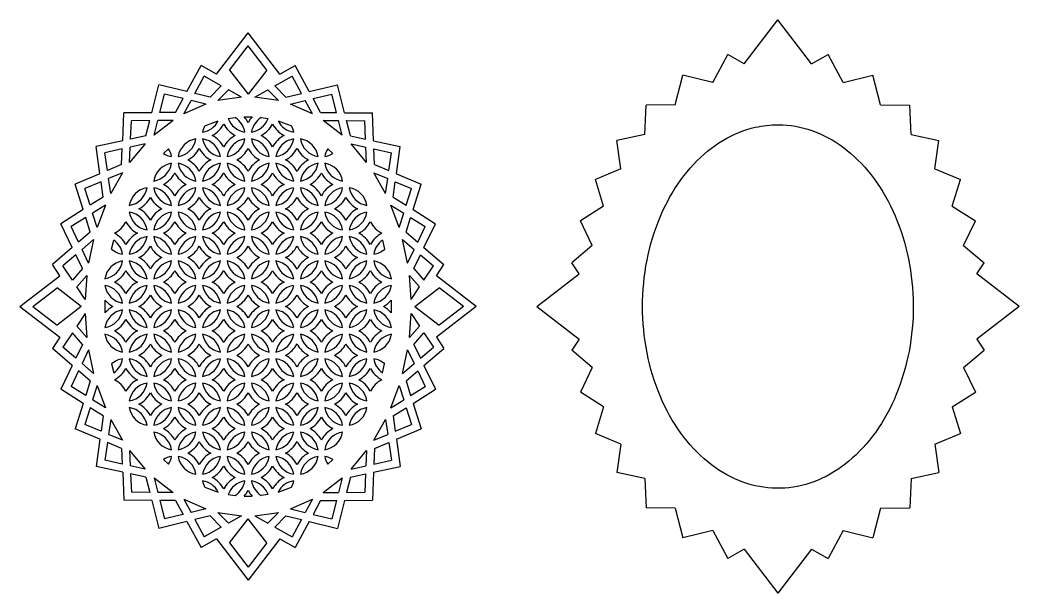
# Model space of a CAD drawing. Extents: x -335 to 183, y -401 to -130.
# Drawn here: x -70.1 to 182.7, y -275.4 to -130.4 of the extents above; entities that cross this region are included whole.
import ezdxf

# ---------------------------------------------------------------- set-up
doc = ezdxf.new("R2010")
doc.units = 0
doc.layers.get('0').update_dxf_attribs({"linetype": 'CONTINUOUS'})

msp = doc.modelspace()

# ---------------------------------------------------------------- linework, layer by layer
for p, q in [((113.12, -141.47), (121.66, -130.38)), ((130.2, -141.47), (121.66, -130.38)), ((-20.36, -144.06), (-12.34, -133.66)), ((-4.33, -144.06), (-12.34, -133.66)), ((-17.06, -143.05), (-12.34, -136.93)), ((-7.63, -143.05), (-12.34, -136.93)), ((105.17, -146.17), (108.97, -139.15)), ((113.12, -141.47), (108.97, -139.15)), ((130.2, -141.47), (134.35, -139.15)), ((138.15, -146.17), (134.35, -139.15)), ((-27.81, -148.47), (-24.24, -141.88)), ((-20.36, -144.06), (-24.24, -141.88)), ((-17.06, -143.05), (-12.34, -149.17)), ((-7.63, -143.05), (-12.34, -149.17)), ((-4.33, -144.06), (-0.44, -141.88)), ((3.13, -148.47), (-0.44, -141.88)), ((-25.8, -148.96), (-23.45, -144.62)), ((-19.14, -147.03), (-23.45, -144.62)), ((-5.55, -147.03), (-1.24, -144.62)), ((1.12, -148.96), (-1.24, -144.62)), ((95.71, -151.85), (97.62, -144.34)), ((105.17, -146.17), (97.62, -144.34)), ((138.15, -146.17), (145.7, -144.34)), ((147.61, -151.85), (145.7, -144.34)), ((-36.73, -153.84), (-34.93, -146.75)), ((-27.81, -148.47), (-34.93, -146.75)), ((-21.92, -149.9), (-25.8, -148.96)), ((-21.92, -149.9), (-19.14, -147.03)), ((-19.99, -150.79), (-17.34, -148.05)), ((-13.99, -149.92), (-17.34, -148.05)), ((-10.69, -149.92), (-7.35, -148.05)), ((-4.7, -150.79), (-7.35, -148.05)), ((-2.77, -149.9), (-5.55, -147.03)), ((-2.77, -149.9), (1.12, -148.96)), ((3.13, -148.47), (10.24, -146.75)), ((12.05, -153.84), (10.24, -146.75)), ((-34.66, -153.82), (-33.48, -149.16)), ((-28.8, -150.29), (-33.48, -149.16)), ((-30.68, -153.78), (-28.8, -150.29)), ((-28.61, -154.14), (-26.79, -150.78)), ((-23.06, -151.69), (-26.79, -150.78)), ((-13.99, -149.92), (-19.99, -150.79)), ((-4.7, -150.79), (-10.69, -149.92)), ((-1.63, -151.69), (2.1, -150.78)), ((3.92, -154.14), (2.1, -150.78)), ((4.11, -150.29), (8.79, -149.16)), ((6, -153.78), (4.11, -150.29)), ((9.98, -153.82), (8.79, -149.16)), ((-44.08, -160.94), (-43.77, -153.9)), ((-36.73, -153.84), (-43.77, -153.9)), ((-30.68, -153.78), (-34.66, -153.82)), ((-23.06, -151.69), (-28.61, -154.14)), ((3.92, -154.14), (-1.63, -151.69)), ((6, -153.78), (9.98, -153.82)), ((12.05, -153.84), (19.08, -153.9)), ((19.39, -160.94), (19.08, -153.9)), ((87.99, -159.32), (88.32, -151.92)), ((95.71, -151.85), (88.32, -151.92)), ((147.61, -151.85), (155, -151.92)), ((155.33, -159.32), (155, -151.92)), ((-42.06, -160.51), (-41.85, -155.88)), ((-37.24, -155.84), (-41.85, -155.88)), ((-38.22, -159.67), (-37.24, -155.84)), ((-31.32, -155.79), (-36.12, -159.52)), ((-36.12, -159.52), (-35.18, -155.82)), ((-31.32, -155.79), (-35.18, -155.82)), ((-23.32, -157.13), (-19.92, -155.94)), ((-17.39, -155.35), (-15.6, -155.07)), ((-13.35, -154.9), (-11.33, -154.9)), ((-9.08, -155.07), (-7.29, -155.35)), ((-4.76, -155.94), (-1.36, -157.13)), ((6.64, -155.79), (10.49, -155.82)), ((11.43, -159.52), (6.64, -155.79)), ((11.43, -159.52), (10.49, -155.82)), ((12.56, -155.84), (17.17, -155.88)), ((13.53, -159.67), (12.56, -155.84)), ((17.37, -160.51), (17.17, -155.88)), ((-44.08, -160.94), (-50.82, -162.41)), ((-38.22, -159.67), (-42.06, -160.51)), ((13.53, -159.67), (17.37, -160.51)), ((19.39, -160.94), (26.14, -162.41)), ((87.99, -159.32), (80.93, -160.85)), ((81.96, -168.04), (80.93, -160.85)), ((155.33, -159.32), (162.38, -160.85)), ((161.36, -168.04), (162.38, -160.85)), ((-49.84, -169.28), (-50.82, -162.41)), ((-44.17, -163.01), (-48.58, -163.97)), ((-47.94, -168.48), (-48.58, -163.97)), ((-44.34, -166.96), (-44.17, -163.01)), ((-38.42, -161.76), (-42.32, -166.42)), ((-42.32, -166.42), (-42.15, -162.57)), ((-38.42, -161.76), (-42.15, -162.57)), ((-33.77, -164.18), (-32.47, -162.97)), ((7.78, -162.97), (9.09, -164.18)), ((13.73, -161.76), (17.46, -162.57)), ((17.63, -166.42), (13.73, -161.76)), ((17.63, -166.42), (17.46, -162.57)), ((19.49, -163.01), (23.9, -163.97)), ((19.66, -166.96), (19.49, -163.01)), ((23.25, -168.48), (23.9, -163.97)), ((25.16, -169.28), (26.14, -162.41)), ((-49.84, -169.28), (-56.07, -171.92)), ((-44.34, -166.96), (-47.94, -168.48)), ((-44.12, -169.04), (-47.64, -170.53)), ((-44.12, -169.04), (-47.1, -174.31)), ((19.43, -169.04), (22.96, -170.53)), ((22.42, -174.31), (19.43, -169.04)), ((19.66, -166.96), (23.25, -168.48)), ((25.16, -169.28), (31.39, -171.92)), ((81.96, -168.04), (75.48, -170.78)), ((161.36, -168.04), (167.84, -170.78)), ((-49.55, -171.33), (-53.62, -173.05)), ((-49, -175.2), (-49.55, -171.33)), ((-47.1, -174.31), (-47.64, -170.53)), ((22.42, -174.31), (22.96, -170.53)), ((24.31, -175.2), (24.86, -171.33)), ((24.86, -171.33), (28.94, -173.05)), ((77.58, -177.5), (75.48, -170.78)), ((165.74, -177.5), (167.84, -170.78)), ((-54.06, -178.37), (-56.07, -171.92)), ((-52.31, -177.27), (-53.62, -173.05)), ((27.62, -177.27), (28.94, -173.05)), ((29.37, -178.37), (31.39, -171.92)), ((-49, -175.2), (-52.31, -177.27)), ((24.31, -175.2), (27.62, -177.27)), ((-54.06, -178.37), (-59.72, -181.93)), ((-48.44, -177.21), (-51.69, -179.25)), ((-50.55, -182.9), (-51.69, -179.25)), ((-48.44, -177.21), (-50.55, -182.9)), ((23.76, -177.21), (27, -179.25)), ((25.86, -182.9), (23.76, -177.21)), ((25.86, -182.9), (27, -179.25)), ((29.37, -178.37), (35.03, -181.93)), ((77.58, -177.5), (71.71, -181.19)), ((165.74, -177.5), (171.61, -181.19)), ((-56.82, -187.93), (-59.72, -181.93)), ((-53.44, -180.35), (-57.14, -182.67)), ((-52.28, -184.05), (-53.44, -180.35)), ((27.6, -184.05), (28.75, -180.35)), ((28.75, -180.35), (32.45, -182.67)), ((32.14, -187.93), (35.03, -181.93)), ((74.71, -187.41), (71.71, -181.19)), ((168.61, -187.41), (171.61, -181.19)), ((-55.25, -186.59), (-57.14, -182.67)), ((-52.28, -184.05), (-55.25, -186.59)), ((27.6, -184.05), (30.57, -186.59)), ((30.57, -186.59), (32.45, -182.67)), ((-51.43, -185.95), (-54.35, -188.45)), ((-51.43, -185.95), (-52.69, -191.91)), ((-46.87, -188.35), (-46.29, -186.13)), ((21.61, -186.13), (22.19, -188.35)), ((26.74, -185.95), (29.67, -188.45)), ((28, -191.91), (26.74, -185.95)), ((-56.82, -187.93), (-61.84, -192.22)), ((-52.69, -191.91), (-54.35, -188.45)), ((28, -191.91), (29.67, -188.45)), ((32.14, -187.93), (37.16, -192.22)), ((74.71, -187.41), (69.51, -191.85)), ((168.61, -187.41), (173.8, -191.85)), ((-55.93, -189.8), (-59.2, -192.59)), ((-54.23, -193.31), (-55.93, -189.8)), ((29.55, -193.31), (31.24, -189.8)), ((31.24, -189.8), (34.51, -192.59)), ((71.36, -194.65), (69.51, -191.85)), ((171.95, -194.65), (173.8, -191.85)), ((-59.94, -195.09), (-61.84, -192.22)), ((-56.81, -196.2), (-59.2, -192.59)), ((-54.23, -193.31), (-56.81, -196.2)), ((29.55, -193.31), (32.12, -196.2)), ((32.12, -196.2), (34.51, -192.59)), ((35.26, -195.09), (37.16, -192.22)), ((-70.06, -202.89), (-59.94, -195.09)), ((-53.13, -195.07), (-55.67, -197.92)), ((-53.13, -195.07), (-53.55, -201.12)), ((28.44, -195.07), (30.98, -197.92)), ((28.87, -201.12), (28.44, -195.07)), ((45.37, -202.89), (35.26, -195.09)), ((60.67, -202.89), (71.36, -194.65)), ((182.65, -202.89), (171.95, -194.65)), ((-66.78, -202.89), (-60.66, -198.17)), ((-54.54, -202.89), (-60.66, -198.17)), ((-53.55, -201.12), (-55.67, -197.92)), ((28.87, -201.12), (30.98, -197.92)), ((29.86, -202.89), (35.98, -198.17)), ((42.1, -202.89), (35.98, -198.17)), ((-48.55, -204.5), (-48.55, -201.27)), ((23.87, -201.27), (23.87, -204.5)), ((-70.06, -202.89), (-59.94, -210.68)), ((-66.78, -202.89), (-60.66, -207.6)), ((-54.54, -202.89), (-60.66, -207.6)), ((-53.55, -204.66), (-55.67, -207.85)), ((-53.55, -204.66), (-53.13, -210.7)), ((28.44, -210.7), (28.87, -204.66)), ((28.87, -204.66), (30.98, -207.85)), ((29.86, -202.89), (35.98, -207.6)), ((45.37, -202.89), (35.26, -210.68)), ((42.1, -202.89), (35.98, -207.6)), ((60.67, -202.89), (71.36, -211.13)), ((182.65, -202.89), (171.95, -211.13)), ((-56.81, -209.57), (-59.2, -213.18)), ((-54.23, -212.47), (-56.81, -209.57)), ((-53.13, -210.7), (-55.67, -207.85)), ((28.44, -210.7), (30.98, -207.85)), ((29.55, -212.47), (32.12, -209.57)), ((32.12, -209.57), (34.51, -213.18)), ((-59.94, -210.68), (-61.84, -213.55)), ((35.26, -210.68), (37.16, -213.55)), ((71.36, -211.13), (69.51, -213.92)), ((171.95, -211.13), (173.8, -213.92)), ((-56.82, -217.84), (-61.84, -213.55)), ((-55.93, -215.98), (-59.2, -213.18)), ((-54.23, -212.47), (-55.93, -215.98)), ((-52.69, -213.86), (-54.35, -217.32)), ((-52.69, -213.86), (-51.43, -219.82)), ((26.74, -219.82), (28, -213.86)), ((28, -213.86), (29.67, -217.32)), ((29.55, -212.47), (31.24, -215.98)), ((31.24, -215.98), (34.51, -213.18)), ((32.14, -217.84), (37.16, -213.55)), ((74.71, -218.36), (69.51, -213.92)), ((168.61, -218.36), (173.8, -213.92)), ((-51.43, -219.82), (-54.35, -217.32)), ((26.74, -219.82), (29.67, -217.32)), ((-56.82, -217.84), (-59.72, -223.84)), ((-55.25, -219.18), (-57.14, -223.1)), ((-52.28, -221.72), (-55.25, -219.18)), ((-46.87, -217.43), (-46.29, -219.64)), ((21.61, -219.64), (22.19, -217.43)), ((27.6, -221.72), (30.57, -219.18)), ((30.57, -219.18), (32.45, -223.1)), ((32.14, -217.84), (35.03, -223.84)), ((74.71, -218.36), (71.71, -224.58)), ((168.61, -218.36), (171.61, -224.58)), ((-52.28, -221.72), (-53.44, -225.42)), ((27.6, -221.72), (28.75, -225.42)), ((-54.06, -227.4), (-59.72, -223.84)), ((-53.44, -225.42), (-57.14, -223.1)), ((-50.55, -222.88), (-51.69, -226.52)), ((-50.55, -222.88), (-48.44, -228.56)), ((23.76, -228.56), (25.86, -222.88)), ((25.86, -222.88), (27, -226.52)), ((28.75, -225.42), (32.45, -223.1)), ((29.37, -227.4), (35.03, -223.84)), ((77.58, -228.27), (71.71, -224.58)), ((165.74, -228.27), (171.61, -224.58)), ((-54.06, -227.4), (-56.07, -233.85)), ((-48.44, -228.56), (-51.69, -226.52)), ((23.76, -228.56), (27, -226.52)), ((29.37, -227.4), (31.39, -233.85)), ((-52.31, -228.5), (-53.62, -232.72)), ((-49, -230.58), (-52.31, -228.5)), ((24.31, -230.58), (27.62, -228.5)), ((27.62, -228.5), (28.94, -232.72)), ((77.58, -228.27), (75.48, -234.99)), ((165.74, -228.27), (167.84, -234.99)), ((-49, -230.58), (-49.55, -234.44)), ((-47.1, -231.47), (-47.64, -235.25)), ((-47.1, -231.47), (-44.12, -236.74)), ((19.43, -236.74), (22.42, -231.47)), ((22.42, -231.47), (22.96, -235.25)), ((24.31, -230.58), (24.86, -234.44)), ((-49.84, -236.49), (-56.07, -233.85)), ((-49.55, -234.44), (-53.62, -232.72)), ((24.86, -234.44), (28.94, -232.72)), ((25.16, -236.49), (31.39, -233.85)), ((81.96, -237.73), (75.48, -234.99)), ((161.36, -237.73), (167.84, -234.99)), ((-49.84, -236.49), (-50.82, -243.36)), ((-47.94, -237.29), (-48.58, -241.8)), ((-44.34, -238.81), (-47.94, -237.29)), ((-44.12, -236.74), (-47.64, -235.25)), ((19.43, -236.74), (22.96, -235.25)), ((19.66, -238.81), (23.25, -237.29)), ((23.25, -237.29), (23.9, -241.8)), ((25.16, -236.49), (26.14, -243.36)), ((-44.34, -238.81), (-44.17, -242.76)), ((-42.32, -239.35), (-42.15, -243.2)), ((-42.32, -239.35), (-38.42, -244.01)), ((13.73, -244.01), (17.63, -239.35)), ((17.63, -239.35), (17.46, -243.2)), ((19.66, -238.81), (19.49, -242.76)), ((81.96, -237.73), (80.93, -244.92)), ((161.36, -237.73), (162.38, -244.92)), ((-44.17, -242.76), (-48.58, -241.8)), ((-33.77, -241.59), (-32.47, -242.81)), ((7.78, -242.81), (9.09, -241.59)), ((19.49, -242.76), (23.9, -241.8)), ((-44.08, -244.83), (-50.82, -243.36)), ((-44.08, -244.83), (-43.77, -251.87)), ((-38.42, -244.01), (-42.15, -243.2)), ((13.73, -244.01), (17.46, -243.2)), ((19.39, -244.83), (19.08, -251.87)), ((19.39, -244.83), (26.14, -243.36)), ((87.99, -246.45), (80.93, -244.92)), ((155.33, -246.45), (162.38, -244.92)), ((-38.22, -246.1), (-42.06, -245.27)), ((-42.06, -245.27), (-41.85, -249.89)), ((-38.22, -246.1), (-37.24, -249.93)), ((-36.12, -246.25), (-35.18, -249.95)), ((-36.12, -246.25), (-31.32, -249.98)), ((6.64, -249.98), (11.43, -246.25)), ((11.43, -246.25), (10.49, -249.95)), ((13.53, -246.1), (12.56, -249.93)), ((13.53, -246.1), (17.37, -245.27)), ((17.37, -245.27), (17.17, -249.89)), ((87.99, -246.45), (88.32, -253.86)), ((155.33, -246.45), (155, -253.86)), ((-37.24, -249.93), (-41.85, -249.89)), ((-31.32, -249.98), (-35.18, -249.95)), ((-23.32, -248.64), (-19.92, -249.83)), ((-4.76, -249.83), (-1.36, -248.64)), ((6.64, -249.98), (10.49, -249.95)), ((12.56, -249.93), (17.17, -249.89)), ((-36.73, -251.94), (-43.77, -251.87)), ((-36.73, -251.94), (-34.93, -259.03)), ((-34.66, -251.95), (-33.48, -256.62)), ((-30.68, -251.99), (-34.66, -251.95)), ((-30.68, -251.99), (-28.8, -255.48)), ((-28.61, -251.63), (-26.79, -254.99)), ((-28.61, -251.63), (-23.06, -254.09)), ((-17.39, -250.43), (-15.6, -250.7)), ((-13.35, -250.88), (-11.33, -250.88)), ((-7.29, -250.43), (-9.08, -250.7)), ((-1.63, -254.09), (3.92, -251.63)), ((3.92, -251.63), (2.1, -254.99)), ((6, -251.99), (4.11, -255.48)), ((6, -251.99), (9.98, -251.95)), ((9.98, -251.95), (8.79, -256.62)), ((12.05, -251.94), (10.24, -259.03)), ((12.05, -251.94), (19.08, -251.87)), ((-23.06, -254.09), (-26.79, -254.99)), ((-19.99, -254.98), (-17.34, -257.73)), ((-19.99, -254.98), (-13.99, -255.85)), ((-10.69, -255.85), (-4.7, -254.98)), ((-4.7, -254.98), (-7.35, -257.73)), ((-1.63, -254.09), (2.1, -254.99)), ((95.71, -253.92), (88.32, -253.86)), ((95.71, -253.92), (97.62, -261.44)), ((147.61, -253.92), (145.7, -261.44)), ((147.61, -253.92), (155, -253.86)), ((-27.81, -257.3), (-34.93, -259.03)), ((-28.8, -255.48), (-33.48, -256.62)), ((-27.81, -257.3), (-24.24, -263.89)), ((-21.92, -255.87), (-25.8, -256.81)), ((-25.8, -256.81), (-23.45, -261.15)), ((-21.92, -255.87), (-19.14, -258.74)), ((-13.99, -255.85), (-17.34, -257.73)), ((-17.06, -262.72), (-12.34, -256.6)), ((-7.63, -262.72), (-12.34, -256.6)), ((-10.69, -255.85), (-7.35, -257.73)), ((-2.77, -255.87), (-5.55, -258.74)), ((-2.77, -255.87), (1.12, -256.81)), ((1.12, -256.81), (-1.24, -261.15)), ((3.13, -257.3), (-0.44, -263.89)), ((3.13, -257.3), (10.24, -259.03)), ((4.11, -255.48), (8.79, -256.62)), ((-19.14, -258.74), (-23.45, -261.15)), ((-5.55, -258.74), (-1.24, -261.15)), ((105.17, -259.61), (97.62, -261.44)), ((105.17, -259.61), (108.97, -266.63)), ((138.15, -259.61), (134.35, -266.63)), ((138.15, -259.61), (145.7, -261.44)), ((-20.36, -261.71), (-24.24, -263.89)), ((-20.36, -261.71), (-12.34, -272.12)), ((-17.06, -262.72), (-12.34, -268.84)), ((-4.33, -261.71), (-12.34, -272.12)), ((-7.63, -262.72), (-12.34, -268.84)), ((-4.33, -261.71), (-0.44, -263.89)), ((113.12, -264.3), (108.97, -266.63)), ((113.12, -264.3), (121.66, -275.39)), ((130.2, -264.3), (121.66, -275.39)), ((130.2, -264.3), (134.35, -266.63))]:
    msp.add_line(p, q)
for centre, radius, start, end in [((-24.71, -153.43), 5.4, 279.0442, 332.3273), ((-12.34, -153.43), 5.4, 200.7558, 260.9558), ((-18.52, -159.61), 5.4, 9.0442, 57.253), ((-18.52, -159.61), 7, 27.981, 42.3754), ((-6.16, -159.61), 7, 137.6246, 152.019), ((-6.16, -159.61), 5.4, 122.747, 170.9558), ((-12.34, -153.43), 5.4, 279.0442, 339.2442), ((0.02, -153.43), 5.4, 207.6727, 260.9558), ((-18.52, -159.61), 5.4, 152.6678, 170.9558), ((-24.71, -153.43), 7, 297.981, 332.019), ((-12.34, -153.43), 7, 207.981, 242.019), ((-12.34, -153.43), 7, 297.981, 332.019), ((0.02, -153.43), 7, 207.981, 242.019), ((-6.16, -159.61), 5.4, 9.0442, 27.3322), ((-24.71, -165.8), 5.4, 99.0442, 170.9558), ((-30.89, -159.61), 5.4, 279.0442, 350.9558), ((-18.52, -159.61), 5.4, 189.0442, 260.9558), ((-24.71, -165.8), 5.4, 9.0442, 80.9558), ((-24.71, -165.8), 7, 27.981, 62.019), ((-12.34, -165.8), 7, 117.981, 152.019), ((-18.52, -159.61), 5.4, 279.0442, 350.9558), ((-12.34, -165.8), 5.4, 99.0442, 170.9558), ((-6.16, -159.61), 5.4, 189.0442, 260.9558), ((-12.34, -165.8), 5.4, 9.0442, 80.9558), ((-12.34, -165.8), 7, 27.981, 62.019), ((0.02, -165.8), 7, 117.981, 152.019), ((-6.16, -159.61), 5.4, 279.0442, 350.9558), ((0.02, -165.8), 5.4, 99.0442, 170.9558), ((6.2, -159.61), 5.4, 189.0442, 260.9558), ((0.02, -165.8), 5.4, 9.0442, 80.9558), ((-30.89, -159.61), 5.4, 237.683, 260.9558), ((-37.07, -165.8), 5.4, 9.0442, 31.5937), ((-30.89, -159.61), 7, 297.981, 332.019), ((-18.52, -159.61), 7, 207.981, 242.019), ((-18.52, -159.61), 7, 297.981, 332.019), ((-6.16, -159.61), 7, 207.981, 242.019), ((-6.16, -159.61), 7, 297.981, 332.019), ((6.2, -159.61), 7, 207.981, 242.019), ((12.38, -165.8), 5.4, 148.4063, 170.9558), ((6.2, -159.61), 5.4, 279.0442, 302.317), ((-37.07, -165.8), 5.4, 279.0442, 350.9558), ((-30.89, -171.98), 5.4, 99.0442, 170.9558), ((-24.71, -165.8), 5.4, 189.0442, 260.9558), ((-30.89, -171.98), 5.4, 9.0442, 80.9558), ((-30.89, -171.98), 7, 27.981, 62.019), ((-18.52, -171.98), 7, 117.981, 152.019), ((-18.52, -171.98), 5.4, 99.0442, 170.9558), ((-24.71, -165.8), 5.4, 279.0442, 350.9558), ((-18.52, -171.98), 5.4, 9.0442, 80.9558), ((-12.34, -165.8), 5.4, 189.0442, 260.9558), ((-18.52, -171.98), 7, 27.981, 62.019), ((-6.16, -171.98), 7, 117.981, 152.019), ((-6.16, -171.98), 5.4, 99.0442, 170.9558), ((-12.34, -165.8), 5.4, 279.0442, 350.9558), ((-6.16, -171.98), 5.4, 9.0442, 80.9558), ((0.02, -165.8), 5.4, 189.0442, 260.9558), ((-6.16, -171.98), 7, 27.981, 62.019), ((6.2, -171.98), 7, 117.981, 152.019), ((0.02, -165.8), 5.4, 279.0442, 350.9558), ((6.2, -171.98), 5.4, 99.0442, 170.9558), ((12.38, -165.8), 5.4, 189.0442, 260.9558), ((6.2, -171.98), 5.4, 9.0442, 80.9558), ((-37.07, -165.8), 7, 297.981, 332.019), ((-24.71, -165.8), 7, 207.981, 242.019), ((-24.71, -165.8), 7, 297.981, 332.019), ((-12.34, -165.8), 7, 207.981, 242.019), ((-12.34, -165.8), 7, 297.981, 332.019), ((0.02, -165.8), 7, 207.981, 242.019), ((0.02, -165.8), 7, 297.981, 332.019), ((12.38, -165.8), 7, 207.981, 242.019), ((-37.07, -178.16), 5.4, 99.0442, 170.9558), ((-43.25, -171.98), 5.4, 279.0442, 350.9558), ((-37.07, -178.16), 5.4, 9.0442, 80.9558), ((-30.89, -171.98), 5.4, 189.0442, 260.9558), ((-37.07, -178.16), 7, 27.981, 62.019), ((-24.71, -178.16), 7, 117.981, 152.019), ((-24.71, -178.16), 5.4, 99.0442, 170.9558), ((-30.89, -171.98), 5.4, 279.0442, 350.9558), ((-18.52, -171.98), 5.4, 189.0442, 260.9558), ((-24.71, -178.16), 5.4, 9.0442, 80.9558), ((-24.71, -178.16), 7, 27.981, 62.019), ((-12.34, -178.16), 7, 117.981, 152.019), ((-18.52, -171.98), 5.4, 279.0442, 350.9558), ((-12.34, -178.16), 5.4, 99.0442, 170.9558), ((-6.16, -171.98), 5.4, 189.0442, 260.9558), ((-12.34, -178.16), 5.4, 9.0442, 80.9558), ((-12.34, -178.16), 7, 27.981, 62.019), ((0.02, -178.16), 7, 117.981, 152.019), ((-6.16, -171.98), 5.4, 279.0442, 350.9558), ((0.02, -178.16), 5.4, 99.0442, 170.9558), ((6.2, -171.98), 5.4, 189.0442, 260.9558), ((0.02, -178.16), 5.4, 9.0442, 80.9558), ((0.02, -178.16), 7, 27.981, 62.019), ((12.38, -178.16), 7, 117.981, 152.019), ((6.2, -171.98), 5.4, 279.0442, 350.9558), ((12.38, -178.16), 5.4, 99.0442, 170.9558), ((18.57, -171.98), 5.4, 189.0442, 260.9558), ((12.38, -178.16), 5.4, 9.0442, 80.9558), ((-43.25, -171.98), 7, 297.981, 332.019), ((-30.89, -171.98), 7, 207.981, 242.019), ((-30.89, -171.98), 7, 297.981, 332.019), ((-18.52, -171.98), 7, 207.981, 242.019), ((-18.52, -171.98), 7, 297.981, 332.019), ((-6.16, -171.98), 7, 207.981, 242.019), ((-6.16, -171.98), 7, 297.981, 332.019), ((6.2, -171.98), 7, 207.981, 242.019), ((6.2, -171.98), 7, 297.981, 332.019), ((18.57, -171.98), 7, 207.981, 242.019), ((-37.07, -178.16), 5.4, 189.0442, 260.9558), ((-43.25, -184.34), 5.4, 9.0442, 80.9558), ((-43.25, -184.34), 7, 27.981, 62.019), ((-30.89, -184.34), 7, 117.981, 152.019), ((-37.07, -178.16), 5.4, 279.0442, 350.9558), ((-30.89, -184.34), 5.4, 99.0442, 170.9558), ((-24.71, -178.16), 5.4, 189.0442, 260.9558), ((-30.89, -184.34), 5.4, 9.0442, 80.9558), ((-30.89, -184.34), 7, 27.981, 62.019), ((-18.52, -184.34), 7, 117.981, 152.019), ((-18.52, -184.34), 5.4, 99.0442, 170.9558), ((-24.71, -178.16), 5.4, 279.0442, 350.9558), ((-18.52, -184.34), 5.4, 9.0442, 80.9558), ((-12.34, -178.16), 5.4, 189.0442, 260.9558), ((-18.52, -184.34), 7, 27.981, 62.019), ((-6.16, -184.34), 7, 117.981, 152.019), ((-6.16, -184.34), 5.4, 99.0442, 170.9558), ((-12.34, -178.16), 5.4, 279.0442, 350.9558), ((-6.16, -184.34), 5.4, 9.0442, 80.9558), ((0.02, -178.16), 5.4, 189.0442, 260.9558), ((-6.16, -184.34), 7, 27.981, 62.019), ((6.2, -184.34), 7, 117.981, 152.019), ((0.02, -178.16), 5.4, 279.0442, 350.9558), ((6.2, -184.34), 5.4, 99.0442, 170.9558), ((12.38, -178.16), 5.4, 189.0442, 260.9558), ((6.2, -184.34), 5.4, 9.0442, 80.9558), ((6.2, -184.34), 7, 27.981, 62.019), ((18.57, -184.34), 7, 117.981, 152.019), ((18.57, -184.34), 5.4, 99.0442, 170.9558), ((12.38, -178.16), 5.4, 279.0442, 350.9558), ((-49.43, -178.16), 7, 297.981, 332.019), ((-37.07, -178.16), 7, 207.981, 242.019), ((-37.07, -178.16), 7, 297.981, 332.019), ((-24.71, -178.16), 7, 207.981, 242.019), ((-24.71, -178.16), 7, 297.981, 332.019), ((-12.34, -178.16), 7, 207.981, 242.019), ((-12.34, -178.16), 7, 297.981, 332.019), ((0.02, -178.16), 7, 207.981, 242.019), ((0.02, -178.16), 7, 297.981, 332.019), ((12.38, -178.16), 7, 207.981, 242.019), ((12.38, -178.16), 7, 297.981, 332.019), ((24.75, -178.16), 7, 207.981, 242.019), ((-49.43, -190.52), 7, 27.981, 62.019), ((-37.07, -190.52), 7, 117.981, 152.019), ((-37.07, -190.52), 7, 27.981, 62.019), ((-24.71, -190.52), 7, 117.981, 152.019), ((-24.71, -190.52), 7, 27.981, 62.019), ((-12.34, -190.52), 7, 117.981, 152.019), ((-12.34, -190.52), 7, 27.981, 62.019), ((0.02, -190.52), 7, 117.981, 152.019), ((0.02, -190.52), 7, 27.981, 62.019), ((12.38, -190.52), 7, 117.981, 152.019), ((12.38, -190.52), 7, 27.981, 62.019), ((24.75, -190.52), 7, 117.981, 152.019), ((-49.43, -190.52), 5.4, 9.0442, 54.4723), ((-43.25, -184.34), 5.4, 279.0442, 350.9558), ((-37.07, -190.52), 5.4, 99.0442, 170.9558), ((-30.89, -184.34), 5.4, 189.0442, 260.9558), ((-37.07, -190.52), 5.4, 9.0442, 80.9558), ((-30.89, -184.34), 5.4, 279.0442, 350.9558), ((-24.71, -190.52), 5.4, 99.0442, 170.9558), ((-24.71, -190.52), 5.4, 9.0442, 80.9558), ((-18.52, -184.34), 5.4, 189.0442, 260.9558), ((-12.34, -190.52), 5.4, 99.0442, 170.9558), ((-18.52, -184.34), 5.4, 279.0442, 350.9558), ((-12.34, -190.52), 5.4, 9.0442, 80.9558), ((-6.16, -184.34), 5.4, 189.0442, 260.9558), ((-6.16, -184.34), 5.4, 279.0442, 350.9558), ((0.02, -190.52), 5.4, 99.0442, 170.9558), ((6.2, -184.34), 5.4, 189.0442, 260.9558), ((0.02, -190.52), 5.4, 9.0442, 80.9558), ((6.2, -184.34), 5.4, 279.0442, 350.9558), ((12.38, -190.52), 5.4, 99.0442, 170.9558), ((12.38, -190.52), 5.4, 9.0442, 80.9558), ((18.57, -184.34), 5.4, 189.0442, 260.9558), ((24.75, -190.52), 5.4, 125.5277, 170.9558), ((-43.25, -184.34), 5.4, 227.8854, 260.9558), ((-43.25, -184.34), 7, 297.981, 332.019), ((-30.89, -184.34), 7, 207.981, 242.019), ((-30.89, -184.34), 7, 297.981, 332.019), ((-18.52, -184.34), 7, 207.981, 242.019), ((-18.52, -184.34), 7, 297.981, 332.019), ((-6.16, -184.34), 7, 207.981, 242.019), ((-6.16, -184.34), 7, 297.981, 332.019), ((6.2, -184.34), 7, 207.981, 242.019), ((6.2, -184.34), 7, 297.981, 332.019), ((18.57, -184.34), 7, 207.981, 242.019), ((18.57, -184.34), 5.4, 279.0442, 312.1146), ((-43.25, -196.7), 5.4, 99.0442, 170.9558), ((-49.43, -190.52), 5.4, 279.0442, 350.9558), ((-43.25, -196.7), 5.4, 9.0442, 80.9558), ((-37.07, -190.52), 5.4, 189.0442, 260.9558), ((-43.25, -196.7), 7, 27.981, 62.019), ((-30.89, -196.7), 7, 117.981, 152.019), ((-30.89, -196.7), 5.4, 99.0442, 170.9558), ((-37.07, -190.52), 5.4, 279.0442, 350.9558), ((-30.89, -196.7), 5.4, 9.0442, 80.9558), ((-24.71, -190.52), 5.4, 189.0442, 260.9558), ((-30.89, -196.7), 7, 27.981, 62.019), ((-18.52, -196.7), 7, 117.981, 152.019), ((-24.71, -190.52), 5.4, 279.0442, 350.9558), ((-18.52, -196.7), 5.4, 99.0442, 170.9558), ((-12.34, -190.52), 5.4, 189.0442, 260.9558), ((-18.52, -196.7), 5.4, 9.0442, 80.9558), ((-18.52, -196.7), 7, 27.981, 62.019), ((-6.16, -196.7), 7, 117.981, 152.019), ((-12.34, -190.52), 5.4, 279.0442, 350.9558), ((-6.16, -196.7), 5.4, 99.0442, 170.9558), ((0.02, -190.52), 5.4, 189.0442, 260.9558), ((-6.16, -196.7), 5.4, 9.0442, 80.9558), ((-6.16, -196.7), 7, 27.981, 62.019), ((6.2, -196.7), 7, 117.981, 152.019), ((0.02, -190.52), 5.4, 279.0442, 350.9558), ((6.2, -196.7), 5.4, 99.0442, 170.9558), ((12.38, -190.52), 5.4, 189.0442, 260.9558), ((6.2, -196.7), 5.4, 9.0442, 80.9558), ((6.2, -196.7), 7, 27.981, 62.019), ((18.57, -196.7), 7, 117.981, 152.019), ((12.38, -190.52), 5.4, 279.0442, 350.9558), ((18.57, -196.7), 5.4, 99.0442, 170.9558), ((18.57, -196.7), 5.4, 9.0442, 80.9558), ((24.75, -190.52), 5.4, 189.0442, 260.9558), ((-49.43, -190.52), 7, 297.981, 332.019), ((-37.07, -190.52), 7, 207.981, 242.019), ((-37.07, -190.52), 7, 297.981, 332.019), ((-24.71, -190.52), 7, 207.981, 242.019), ((-24.71, -190.52), 7, 297.981, 332.019), ((-12.34, -190.52), 7, 207.981, 242.019), ((-12.34, -190.52), 7, 297.981, 332.019), ((0.02, -190.52), 7, 207.981, 242.019), ((0.02, -190.52), 7, 297.981, 332.019), ((12.38, -190.52), 7, 207.981, 242.019), ((12.38, -190.52), 7, 297.981, 332.019), ((24.75, -190.52), 7, 207.981, 242.019), ((-49.43, -202.89), 7, 27.981, 62.019), ((-37.07, -202.89), 7, 117.981, 152.019), ((-37.07, -202.89), 7, 27.981, 62.019), ((-24.71, -202.89), 7, 117.981, 152.019), ((-24.71, -202.89), 7, 27.981, 62.019), ((-12.34, -202.89), 7, 117.981, 152.019), ((-12.34, -202.89), 7, 27.981, 62.019), ((0.02, -202.89), 7, 117.981, 152.019), ((0.02, -202.89), 7, 27.981, 62.019), ((12.38, -202.89), 7, 117.981, 152.019), ((12.38, -202.89), 7, 27.981, 62.019), ((24.75, -202.89), 7, 117.981, 152.019), ((-43.25, -196.7), 5.4, 189.0442, 260.9558), ((-49.43, -202.89), 5.4, 9.0442, 80.9558), ((-43.25, -196.7), 5.4, 279.0442, 350.9558), ((-37.07, -202.89), 5.4, 99.0442, 170.9558), ((-30.89, -196.7), 5.4, 189.0442, 260.9558), ((-37.07, -202.89), 5.4, 9.0442, 80.9558), ((-30.89, -196.7), 5.4, 279.0442, 350.9558), ((-24.71, -202.89), 5.4, 99.0442, 170.9558), ((-24.71, -202.89), 5.4, 9.0442, 80.9558), ((-18.52, -196.7), 5.4, 189.0442, 260.9558), ((-18.52, -196.7), 5.4, 279.0442, 350.9558), ((-12.34, -202.89), 5.4, 99.0442, 170.9558), ((-12.34, -202.89), 5.4, 9.0442, 80.9558), ((-6.16, -196.7), 5.4, 189.0442, 260.9558), ((0.02, -202.89), 5.4, 99.0442, 170.9558), ((-6.16, -196.7), 5.4, 279.0442, 350.9558), ((6.2, -196.7), 5.4, 189.0442, 260.9558), ((0.02, -202.89), 5.4, 9.0442, 80.9558), ((6.2, -196.7), 5.4, 279.0442, 350.9558), ((12.38, -202.89), 5.4, 99.0442, 170.9558), ((12.38, -202.89), 5.4, 9.0442, 80.9558), ((18.57, -196.7), 5.4, 189.0442, 260.9558), ((18.57, -196.7), 5.4, 279.0442, 350.9558), ((24.75, -202.89), 5.4, 99.0442, 170.9558), ((-43.25, -196.7), 7, 220.757, 242.019), ((-43.25, -196.7), 7, 297.981, 332.019), ((-30.89, -196.7), 7, 207.981, 242.019), ((-30.89, -196.7), 7, 297.981, 332.019), ((-18.52, -196.7), 7, 207.981, 242.019), ((-18.52, -196.7), 7, 297.981, 332.019), ((-6.16, -196.7), 7, 207.981, 242.019), ((-6.16, -196.7), 7, 297.981, 332.019), ((6.2, -196.7), 7, 207.981, 242.019), ((6.2, -196.7), 7, 297.981, 332.019), ((18.57, -196.7), 7, 207.981, 242.019), ((18.57, -196.7), 7, 297.981, 319.243), ((-43.25, -209.07), 5.4, 99.0442, 170.9558), ((-49.43, -202.89), 5.4, 279.0442, 350.9558), ((-43.25, -209.07), 7, 117.981, 139.243), ((-43.25, -209.07), 5.4, 9.0442, 80.9558), ((-37.07, -202.89), 5.4, 189.0442, 260.9558), ((-43.25, -209.07), 7, 27.981, 62.019), ((-30.89, -209.07), 7, 117.981, 152.019), ((-30.89, -209.07), 5.4, 99.0442, 170.9558), ((-37.07, -202.89), 5.4, 279.0442, 350.9558), ((-30.89, -209.07), 5.4, 9.0442, 80.9558), ((-24.71, -202.89), 5.4, 189.0442, 260.9558), ((-30.89, -209.07), 7, 27.981, 62.019), ((-18.52, -209.07), 7, 117.981, 152.019), ((-24.71, -202.89), 5.4, 279.0442, 350.9558), ((-18.52, -209.07), 5.4, 99.0442, 170.9558), ((-12.34, -202.89), 5.4, 189.0442, 260.9558), ((-18.52, -209.07), 5.4, 9.0442, 80.9558), ((-18.52, -209.07), 7, 27.981, 62.019), ((-6.16, -209.07), 7, 117.981, 152.019), ((-12.34, -202.89), 5.4, 279.0442, 350.9558), ((-6.16, -209.07), 5.4, 99.0442, 170.9558), ((-6.16, -209.07), 5.4, 9.0442, 80.9558), ((0.02, -202.89), 5.4, 189.0442, 260.9558), ((-6.16, -209.07), 7, 27.981, 62.019), ((6.2, -209.07), 7, 117.981, 152.019), ((0.02, -202.89), 5.4, 279.0442, 350.9558), ((6.2, -209.07), 5.4, 99.0442, 170.9558), ((6.2, -209.07), 5.4, 9.0442, 80.9558), ((12.38, -202.89), 5.4, 189.0442, 260.9558), ((6.2, -209.07), 7, 27.981, 62.019), ((18.57, -209.07), 7, 117.981, 152.019), ((12.38, -202.89), 5.4, 279.0442, 350.9558), ((18.57, -209.07), 5.4, 99.0442, 170.9558), ((18.57, -209.07), 5.4, 9.0442, 80.9558), ((24.75, -202.89), 5.4, 189.0442, 260.9558), ((18.57, -209.07), 7, 40.757, 62.019), ((-49.43, -202.89), 7, 297.981, 332.019), ((-37.07, -202.89), 7, 207.981, 242.019), ((-37.07, -202.89), 7, 297.981, 332.019), ((-24.71, -202.89), 7, 207.981, 242.019), ((-24.71, -202.89), 7, 297.981, 332.019), ((-12.34, -202.89), 7, 207.981, 242.019), ((-12.34, -202.89), 7, 297.981, 332.019), ((0.02, -202.89), 7, 207.981, 242.019), ((0.02, -202.89), 7, 297.981, 332.019), ((12.38, -202.89), 7, 207.981, 242.019), ((12.38, -202.89), 7, 297.981, 332.019), ((24.75, -202.89), 7, 207.981, 242.019), ((-49.43, -215.25), 7, 27.981, 62.019), ((-37.07, -215.25), 7, 117.981, 152.019), ((-37.07, -215.25), 7, 27.981, 62.019), ((-24.71, -215.25), 7, 117.981, 152.019), ((-24.71, -215.25), 7, 27.981, 62.019), ((-12.34, -215.25), 7, 117.981, 152.019), ((-12.34, -215.25), 7, 27.981, 62.019), ((0.02, -215.25), 7, 117.981, 152.019), ((0.02, -215.25), 7, 27.981, 62.019), ((12.38, -215.25), 7, 117.981, 152.019), ((12.38, -215.25), 7, 27.981, 62.019), ((24.75, -215.25), 7, 117.981, 152.019), ((-43.25, -209.07), 5.4, 189.0442, 260.9558), ((-49.43, -215.25), 5.4, 9.0442, 80.9558), ((-37.07, -215.25), 5.4, 99.0442, 170.9558), ((-43.25, -209.07), 5.4, 279.0442, 350.9558), ((-30.89, -209.07), 5.4, 189.0442, 260.9558), ((-37.07, -215.25), 5.4, 9.0442, 80.9558), ((-30.89, -209.07), 5.4, 279.0442, 350.9558), ((-24.71, -215.25), 5.4, 99.0442, 170.9558), ((-24.71, -215.25), 5.4, 9.0442, 80.9558), ((-18.52, -209.07), 5.4, 189.0442, 260.9558), ((-12.34, -215.25), 5.4, 99.0442, 170.9558), ((-18.52, -209.07), 5.4, 279.0442, 350.9558), ((-6.16, -209.07), 5.4, 189.0442, 260.9558), ((-12.34, -215.25), 5.4, 9.0442, 80.9558), ((-6.16, -209.07), 5.4, 279.0442, 350.9558), ((0.02, -215.25), 5.4, 99.0442, 170.9558), ((6.2, -209.07), 5.4, 189.0442, 260.9558), ((0.02, -215.25), 5.4, 9.0442, 80.9558), ((6.2, -209.07), 5.4, 279.0442, 350.9558), ((12.38, -215.25), 5.4, 99.0442, 170.9558), ((12.38, -215.25), 5.4, 9.0442, 80.9558), ((18.57, -209.07), 5.4, 189.0442, 260.9558), ((18.57, -209.07), 5.4, 279.0442, 350.9558), ((24.75, -215.25), 5.4, 99.0442, 170.9558), ((-43.25, -209.07), 7, 297.981, 332.019), ((-30.89, -209.07), 7, 207.981, 242.019), ((-30.89, -209.07), 7, 297.981, 332.019), ((-18.52, -209.07), 7, 207.981, 242.019), ((-18.52, -209.07), 7, 297.981, 332.019), ((-6.16, -209.07), 7, 207.981, 242.019), ((-6.16, -209.07), 7, 297.981, 332.019), ((6.2, -209.07), 7, 207.981, 242.019), ((6.2, -209.07), 7, 297.981, 332.019), ((18.57, -209.07), 7, 207.981, 242.019), ((-43.25, -221.43), 5.4, 99.0442, 132.1146), ((-49.43, -215.25), 5.4, 305.5277, 350.9558), ((-37.07, -215.25), 5.4, 189.0442, 260.9558), ((-43.25, -221.43), 5.4, 9.0442, 80.9558), ((-43.25, -221.43), 7, 27.981, 62.019), ((-30.89, -221.43), 7, 117.981, 152.019), ((-30.89, -221.43), 5.4, 99.0442, 170.9558), ((-37.07, -215.25), 5.4, 279.0442, 350.9558), ((-30.89, -221.43), 5.4, 9.0442, 80.9558), ((-24.71, -215.25), 5.4, 189.0442, 260.9558), ((-30.89, -221.43), 7, 27.981, 62.019), ((-18.52, -221.43), 7, 117.981, 152.019), ((-24.71, -215.25), 5.4, 279.0442, 350.9558), ((-18.52, -221.43), 5.4, 99.0442, 170.9558), ((-18.52, -221.43), 5.4, 9.0442, 80.9558), ((-12.34, -215.25), 5.4, 189.0442, 260.9558), ((-18.52, -221.43), 7, 27.981, 62.019), ((-6.16, -221.43), 7, 117.981, 152.019), ((-6.16, -221.43), 5.4, 99.0442, 170.9558), ((-12.34, -215.25), 5.4, 279.0442, 350.9558), ((0.02, -215.25), 5.4, 189.0442, 260.9558), ((-6.16, -221.43), 5.4, 9.0442, 80.9558), ((-6.16, -221.43), 7, 27.981, 62.019), ((6.2, -221.43), 7, 117.981, 152.019), ((6.2, -221.43), 5.4, 99.0442, 170.9558), ((0.02, -215.25), 5.4, 279.0442, 350.9558), ((6.2, -221.43), 5.4, 9.0442, 80.9558), ((12.38, -215.25), 5.4, 189.0442, 260.9558), ((6.2, -221.43), 7, 27.981, 62.019), ((18.57, -221.43), 7, 117.981, 152.019), ((18.57, -221.43), 5.4, 99.0442, 170.9558), ((12.38, -215.25), 5.4, 279.0442, 350.9558), ((24.75, -215.25), 5.4, 189.0442, 234.4723), ((18.57, -221.43), 5.4, 47.8854, 80.9558), ((-49.43, -215.25), 7, 297.981, 332.019), ((-37.07, -215.25), 7, 207.981, 242.019), ((-37.07, -215.25), 7, 297.981, 332.019), ((-24.71, -215.25), 7, 207.981, 242.019), ((-24.71, -215.25), 7, 297.981, 332.019), ((-12.34, -215.25), 7, 207.981, 242.019), ((-12.34, -215.25), 7, 297.981, 332.019), ((0.02, -215.25), 7, 207.981, 242.019), ((0.02, -215.25), 7, 297.981, 332.019), ((12.38, -215.25), 7, 207.981, 242.019), ((12.38, -215.25), 7, 297.981, 332.019), ((24.75, -215.25), 7, 207.981, 242.019), ((-49.43, -227.61), 7, 27.981, 62.019), ((-37.07, -227.61), 7, 117.981, 152.019), ((-37.07, -227.61), 5.4, 99.0442, 170.9558), ((-43.25, -221.43), 5.4, 279.0442, 350.9558), ((-37.07, -227.61), 5.4, 9.0442, 80.9558), ((-30.89, -221.43), 5.4, 189.0442, 260.9558), ((-37.07, -227.61), 7, 27.981, 62.019), ((-24.71, -227.61), 7, 117.981, 152.019), ((-24.71, -227.61), 5.4, 99.0442, 170.9558), ((-30.89, -221.43), 5.4, 279.0442, 350.9558), ((-24.71, -227.61), 5.4, 9.0442, 80.9558), ((-18.52, -221.43), 5.4, 189.0442, 260.9558), ((-24.71, -227.61), 7, 27.981, 62.019), ((-12.34, -227.61), 7, 117.981, 152.019), ((-18.52, -221.43), 5.4, 279.0442, 350.9558), ((-12.34, -227.61), 5.4, 99.0442, 170.9558), ((-12.34, -227.61), 5.4, 9.0442, 80.9558), ((-6.16, -221.43), 5.4, 189.0442, 260.9558), ((-12.34, -227.61), 7, 27.981, 62.019), ((0.02, -227.61), 7, 117.981, 152.019), ((0.02, -227.61), 5.4, 99.0442, 170.9558), ((-6.16, -221.43), 5.4, 279.0442, 350.9558), ((0.02, -227.61), 5.4, 9.0442, 80.9558), ((6.2, -221.43), 5.4, 189.0442, 260.9558), ((0.02, -227.61), 7, 27.981, 62.019), ((12.38, -227.61), 7, 117.981, 152.019), ((12.38, -227.61), 5.4, 99.0442, 170.9558), ((6.2, -221.43), 5.4, 279.0442, 350.9558), ((12.38, -227.61), 5.4, 9.0442, 80.9558), ((18.57, -221.43), 5.4, 189.0442, 260.9558), ((12.38, -227.61), 7, 27.981, 62.019), ((24.75, -227.61), 7, 117.981, 152.019), ((-43.25, -221.43), 7, 297.981, 332.019), ((-30.89, -221.43), 7, 207.981, 242.019), ((-30.89, -221.43), 7, 297.981, 332.019), ((-18.52, -221.43), 7, 207.981, 242.019), ((-18.52, -221.43), 7, 297.981, 332.019), ((-6.16, -221.43), 7, 207.981, 242.019), ((-6.16, -221.43), 7, 297.981, 332.019), ((6.2, -221.43), 7, 207.981, 242.019), ((6.2, -221.43), 7, 297.981, 332.019), ((18.57, -221.43), 7, 207.981, 242.019), ((-43.25, -233.79), 5.4, 9.0442, 80.9558), ((-37.07, -227.61), 5.4, 189.0442, 260.9558), ((-43.25, -233.79), 7, 27.981, 62.019), ((-30.89, -233.79), 7, 117.981, 152.019), ((-30.89, -233.79), 5.4, 99.0442, 170.9558), ((-37.07, -227.61), 5.4, 279.0442, 350.9558), ((-30.89, -233.79), 5.4, 9.0442, 80.9558), ((-24.71, -227.61), 5.4, 189.0442, 260.9558), ((-30.89, -233.79), 7, 27.981, 62.019), ((-18.52, -233.79), 7, 117.981, 152.019), ((-24.71, -227.61), 5.4, 279.0442, 350.9558), ((-18.52, -233.79), 5.4, 99.0442, 170.9558), ((-12.34, -227.61), 5.4, 189.0442, 260.9558), ((-18.52, -233.79), 5.4, 9.0442, 80.9558), ((-18.52, -233.79), 7, 27.981, 62.019), ((-6.16, -233.79), 7, 117.981, 152.019), ((-12.34, -227.61), 5.4, 279.0442, 350.9558), ((-6.16, -233.79), 5.4, 99.0442, 170.9558), ((-6.16, -233.79), 5.4, 9.0442, 80.9558), ((0.02, -227.61), 5.4, 189.0442, 260.9558), ((-6.16, -233.79), 7, 27.981, 62.019), ((6.2, -233.79), 7, 117.981, 152.019), ((0.02, -227.61), 5.4, 279.0442, 350.9558), ((6.2, -233.79), 5.4, 99.0442, 170.9558), ((12.38, -227.61), 5.4, 189.0442, 260.9558), ((6.2, -233.79), 5.4, 9.0442, 80.9558), ((6.2, -233.79), 7, 27.981, 62.019), ((18.57, -233.79), 7, 117.981, 152.019), ((12.38, -227.61), 5.4, 279.0442, 350.9558), ((18.57, -233.79), 5.4, 99.0442, 170.9558), ((-37.07, -227.61), 7, 297.981, 332.019), ((-24.71, -227.61), 7, 207.981, 242.019), ((-24.71, -227.61), 7, 297.981, 332.019), ((-12.34, -227.61), 7, 207.981, 242.019), ((-12.34, -227.61), 7, 297.981, 332.019), ((0.02, -227.61), 7, 207.981, 242.019), ((0.02, -227.61), 7, 297.981, 332.019), ((12.38, -227.61), 7, 207.981, 242.019), ((-37.07, -239.98), 5.4, 9.0442, 80.9558), ((-30.89, -233.79), 5.4, 189.0442, 260.9558), ((-37.07, -239.98), 7, 27.981, 62.019), ((-24.71, -239.98), 7, 117.981, 152.019), ((-24.71, -239.98), 5.4, 99.0442, 170.9558), ((-30.89, -233.79), 5.4, 279.0442, 350.9558), ((-18.52, -233.79), 5.4, 189.0442, 260.9558), ((-24.71, -239.98), 5.4, 9.0442, 80.9558), ((-24.71, -239.98), 7, 27.981, 62.019), ((-12.34, -239.98), 7, 117.981, 152.019), ((-18.52, -233.79), 5.4, 279.0442, 350.9558), ((-12.34, -239.98), 5.4, 99.0442, 170.9558), ((-12.34, -239.98), 5.4, 9.0442, 80.9558), ((-6.16, -233.79), 5.4, 189.0442, 260.9558), ((-12.34, -239.98), 7, 27.981, 62.019), ((0.02, -239.98), 7, 117.981, 152.019), ((-6.16, -233.79), 5.4, 279.0442, 350.9558), ((0.02, -239.98), 5.4, 99.0442, 170.9558), ((0.02, -239.98), 5.4, 9.0442, 80.9558), ((6.2, -233.79), 5.4, 189.0442, 260.9558), ((0.02, -239.98), 7, 27.981, 62.019), ((12.38, -239.98), 7, 117.981, 152.019), ((12.38, -239.98), 5.4, 99.0442, 170.9558), ((6.2, -233.79), 5.4, 279.0442, 350.9558), ((-30.89, -233.79), 7, 297.981, 332.019), ((-18.52, -233.79), 7, 207.981, 242.019), ((-18.52, -233.79), 7, 297.981, 332.019), ((-6.16, -233.79), 7, 207.981, 242.019), ((-6.16, -233.79), 7, 297.981, 332.019), ((6.2, -233.79), 7, 207.981, 242.019), ((-30.89, -246.16), 7, 27.981, 62.019), ((-18.52, -246.16), 7, 117.981, 152.019), ((-18.52, -246.16), 7, 27.981, 62.019), ((-6.16, -246.16), 7, 117.981, 152.019), ((-6.16, -246.16), 7, 27.981, 62.019), ((6.2, -246.16), 7, 117.981, 152.019), ((-30.89, -246.16), 5.4, 99.0442, 122.317), ((-37.07, -239.98), 5.4, 328.4063, 350.9558), ((-24.71, -239.98), 5.4, 189.0442, 260.9558), ((-30.89, -246.16), 5.4, 9.0442, 80.9558), ((-18.52, -246.16), 5.4, 99.0442, 170.9558), ((-24.71, -239.98), 5.4, 279.0442, 350.9558), ((-18.52, -246.16), 5.4, 9.0442, 80.9558), ((-12.34, -239.98), 5.4, 189.0442, 260.9558), ((-12.34, -239.98), 5.4, 279.0442, 350.9558), ((-6.16, -246.16), 5.4, 99.0442, 170.9558), ((-6.16, -246.16), 5.4, 9.0442, 80.9558), ((0.02, -239.98), 5.4, 189.0442, 260.9558), ((0.02, -239.98), 5.4, 279.0442, 350.9558), ((6.2, -246.16), 5.4, 99.0442, 170.9558), ((12.38, -239.98), 5.4, 189.0442, 211.5937), ((6.2, -246.16), 5.4, 57.683, 80.9558), ((-24.71, -239.98), 7, 297.981, 332.019), ((-12.34, -239.98), 7, 207.981, 242.019), ((-12.34, -239.98), 7, 297.981, 332.019), ((0.02, -239.98), 7, 207.981, 242.019), ((-18.52, -246.16), 5.4, 189.0442, 207.3322), ((-24.71, -252.34), 5.4, 27.6727, 80.9558), ((-24.71, -252.34), 7, 27.981, 62.019), ((-12.34, -252.34), 7, 117.981, 152.019), ((-12.34, -252.34), 5.4, 99.0442, 159.2442), ((-18.52, -246.16), 5.4, 302.747, 350.9558), ((-6.16, -246.16), 5.4, 189.0442, 237.253), ((-12.34, -252.34), 5.4, 20.7558, 80.9558), ((-12.34, -252.34), 7, 27.981, 62.019), ((0.02, -252.34), 7, 117.981, 152.019), ((0.02, -252.34), 5.4, 99.0442, 152.3273), ((-6.16, -246.16), 5.4, 332.6678, 350.9558), ((-18.52, -246.16), 7, 317.6246, 332.019), ((-6.16, -246.16), 7, 207.981, 222.3754)]:
    msp.add_arc(centre, radius, start, end)
msp.add_open_spline([(121.66, -156.88), (119.74, -156.88), (117.82, -157.1), (113.11, -158.18), (110.35, -159.3), (105.09, -162.46), (102.6, -164.49), (98.06, -169.36), (96.01, -172.2), (92.51, -178.49), (91.05, -181.94), (88.84, -189.24), (88.09, -193.08), (87.33, -200.91), (87.33, -204.88), (88.09, -212.71), (88.85, -216.55), (91.06, -223.85), (92.51, -227.3), (96.02, -233.59), (98.07, -236.42), (102.61, -241.29), (105.1, -243.32), (110.36, -246.48), (113.13, -247.6), (118.75, -248.89), (121.62, -249.05), (127.3, -248.42), (130.12, -247.63), (135.54, -245.1), (138.14, -243.37), (142.97, -239.07), (145.19, -236.49), (149.09, -230.65), (150.76, -227.39), (153.44, -220.39), (154.45, -216.65), (155.72, -208.95), (155.98, -204.99), (155.75, -197.11), (155.25, -193.19), (153.53, -185.65), (152.3, -182.04), (149.22, -175.35), (147.36, -172.28), (143.14, -166.88), (140.78, -164.56), (135.73, -160.78), (133.04, -159.34), (127.51, -157.39), (124.66, -156.89), (121.76, -156.88), (121.71, -156.88), (121.66, -156.88)], degree=3, knots=[0, 0, 0, 0, 0.171387, 0.171387, 0.425858, 0.425858, 0.680329, 0.680329, 0.9348, 0.9348, 1.189271, 1.189271, 1.443743, 1.443743, 1.698214, 1.698214, 1.952685, 1.952685, 2.207156, 2.207156, 2.461627, 2.461627, 2.716098, 2.716098, 2.97057, 2.97057, 3.225041, 3.225041, 3.479512, 3.479512, 3.733983, 3.733983, 3.988454, 3.988454, 4.242925, 4.242925, 4.497396, 4.497396, 4.751868, 4.751868, 5.006339, 5.006339, 5.26081, 5.26081, 5.515281, 5.515281, 5.769752, 5.769752, 6.024223, 6.024223, 6.278695, 6.278695, 6.283185, 6.283185, 6.283185, 6.283185])

doc.saveas('drawing.dxf')
